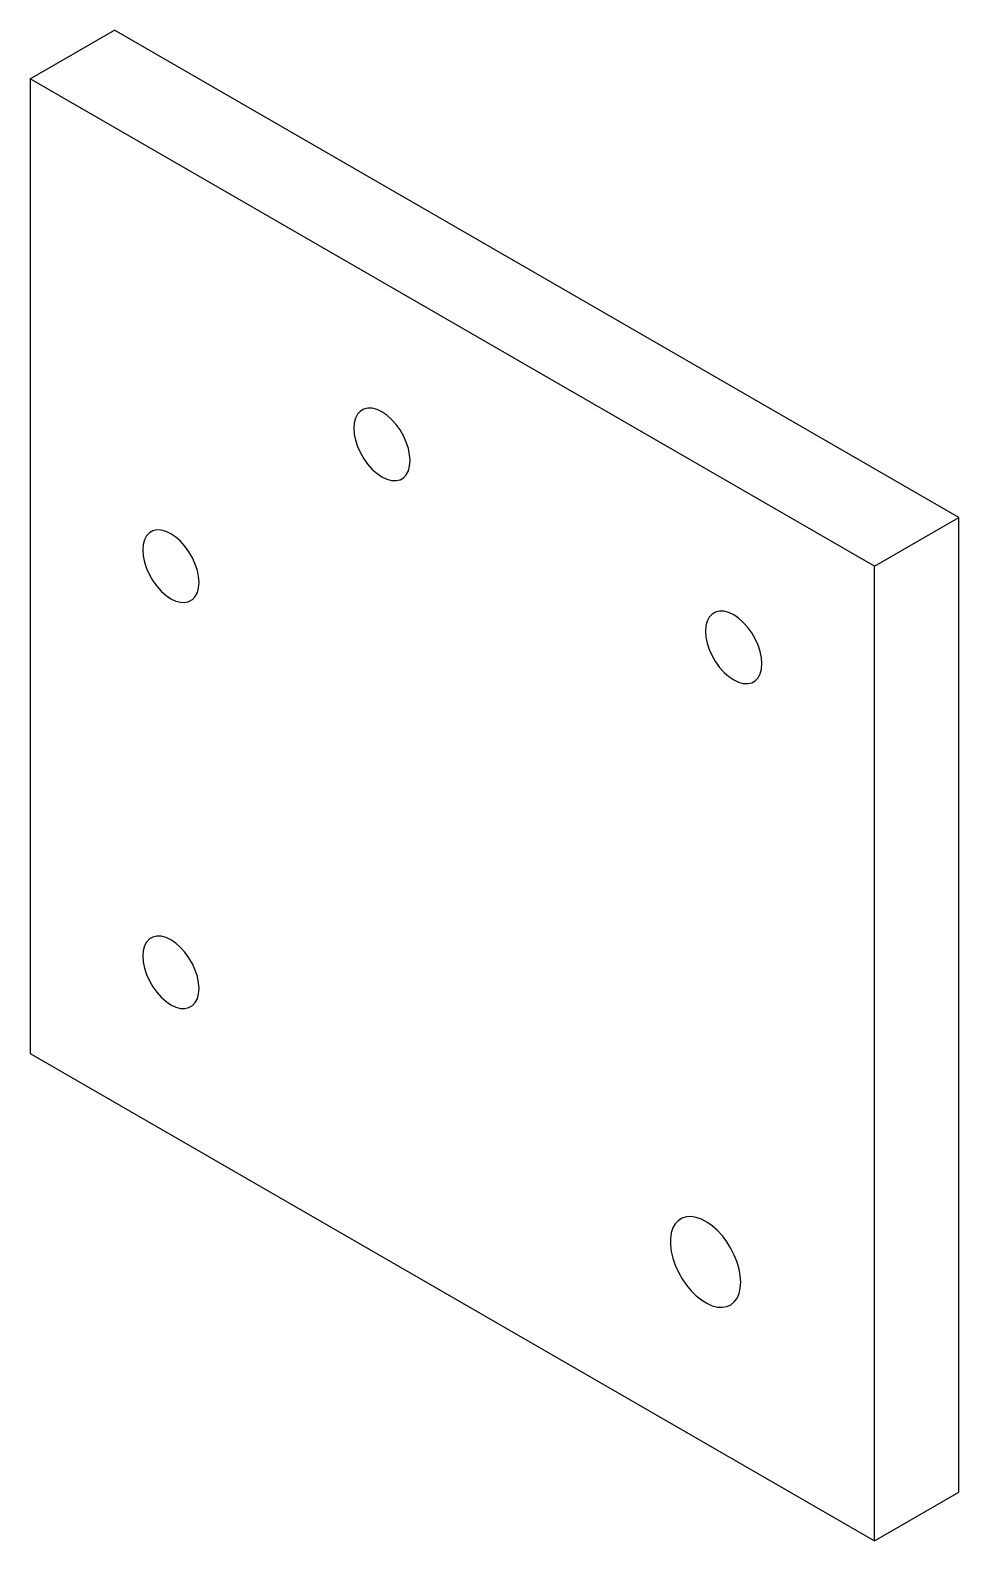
# Paper-space layout '_Isometric' of a CAD drawing. Header units: millimetres. Extents: x -4.2 to 42.4, y -75.9 to 0.
import ezdxf

# ---------------------------------------------------------------- set-up
doc = ezdxf.new("R2010")
doc.units = ezdxf.units.MM

psp = doc.layouts.new('_Isometric')

# ---------------------------------------------------------------- linework, layer by layer
at = {"color": 7, "linetype": 'Continuous', "lineweight": 25}
for p, q in [((-4.243, -2.449), (0, 0)), ((42.426, -24.492), (0, 0)), ((38.184, -26.941), (-4.243, -2.449)), ((-4.243, -2.449), (-4.243, -51.442)), ((38.184, -26.941), (42.426, -24.492)), ((42.426, -73.485), (42.426, -24.492)), ((38.184, -75.934), (38.184, -26.941)), ((-4.243, -51.442), (38.184, -75.934)), ((38.184, -75.934), (42.426, -73.485))]:
    psp.add_line(p, q, dxfattribs=at)
at = {"color": 7, "linetype": 'Continuous', "lineweight": 25, "flags": 128}
for points in [[(14.849, -21.636), (14.828, -21.34), (14.764, -21.028), (14.66, -20.71), (14.518, -20.395), (14.344, -20.093), (14.142, -19.814), (13.919, -19.564), (13.681, -19.353), (13.435, -19.187), (13.189, -19.07), (12.951, -19.006), (12.728, -18.997), (12.526, -19.044), (12.352, -19.145), (12.21, -19.296), (12.106, -19.494), (12.042, -19.732), (12.021, -20.003), (12.042, -20.299), (12.106, -20.611), (12.21, -20.929), (12.352, -21.244), (12.526, -21.546), (12.728, -21.826), (12.951, -22.075), (13.189, -22.286), (13.435, -22.453), (13.681, -22.57), (13.919, -22.634), (14.142, -22.642), (14.344, -22.596), (14.518, -22.495), (14.66, -22.343), (14.764, -22.145), (14.828, -21.907), (14.849, -21.636)], [(4.243, -27.761), (4.221, -27.465), (4.157, -27.153), (4.053, -26.835), (3.912, -26.52), (3.737, -26.219), (3.536, -25.939), (3.312, -25.689), (3.074, -25.478), (2.828, -25.312), (2.583, -25.195), (2.345, -25.131), (2.121, -25.122), (1.919, -25.169), (1.745, -25.27), (1.604, -25.421), (1.5, -25.619), (1.436, -25.857), (1.414, -26.128), (1.436, -26.424), (1.5, -26.736), (1.604, -27.054), (1.745, -27.369), (1.919, -27.671), (2.121, -27.951), (2.345, -28.2), (2.583, -28.411), (2.828, -28.578), (3.074, -28.695), (3.312, -28.759), (3.536, -28.767), (3.737, -28.721), (3.912, -28.62), (4.053, -28.468), (4.157, -28.271), (4.221, -28.032), (4.243, -27.761)], [(32.527, -31.841), (32.505, -31.545), (32.442, -31.233), (32.337, -30.915), (32.196, -30.601), (32.022, -30.299), (31.82, -30.019), (31.596, -29.769), (31.358, -29.558), (31.113, -29.392), (30.867, -29.275), (30.629, -29.211), (30.406, -29.202), (30.204, -29.249), (30.029, -29.35), (29.888, -29.501), (29.784, -29.699), (29.72, -29.937), (29.698, -30.208), (29.72, -30.504), (29.784, -30.816), (29.888, -31.134), (30.029, -31.449), (30.204, -31.751), (30.406, -32.031), (30.629, -32.28), (30.867, -32.491), (31.113, -32.658), (31.358, -32.775), (31.596, -32.839), (31.82, -32.847), (32.022, -32.801), (32.196, -32.7), (32.337, -32.548), (32.442, -32.351), (32.505, -32.112), (32.527, -31.841)], [(4.243, -48.175), (4.221, -47.879), (4.157, -47.567), (4.053, -47.249), (3.912, -46.934), (3.737, -46.632), (3.536, -46.352), (3.312, -46.103), (3.074, -45.892), (2.828, -45.725), (2.583, -45.608), (2.345, -45.544), (2.121, -45.536), (1.919, -45.583), (1.745, -45.683), (1.604, -45.835), (1.5, -46.033), (1.436, -46.271), (1.414, -46.542), (1.436, -46.838), (1.5, -47.15), (1.604, -47.468), (1.745, -47.783), (1.919, -48.085), (2.121, -48.364), (2.345, -48.614), (2.583, -48.825), (2.828, -48.991), (3.074, -49.108), (3.312, -49.172), (3.536, -49.181), (3.737, -49.134), (3.912, -49.033), (4.053, -48.882), (4.157, -48.684), (4.221, -48.446), (4.243, -48.175)], [(31.466, -62.938), (31.446, -62.614), (31.384, -62.274), (31.283, -61.926), (31.144, -61.578), (30.972, -61.237), (30.77, -60.913), (30.543, -60.612), (30.296, -60.341), (30.035, -60.108), (29.766, -59.917), (29.496, -59.772), (29.23, -59.679), (28.975, -59.637), (28.738, -59.649), (28.522, -59.714), (28.335, -59.831), (28.179, -59.997), (28.059, -60.208), (27.977, -60.459), (27.936, -60.744), (27.936, -61.056), (27.977, -61.389), (28.059, -61.734), (28.179, -62.083), (28.335, -62.429), (28.522, -62.762), (28.738, -63.076), (28.975, -63.363), (29.23, -63.615), (29.496, -63.828), (29.766, -63.996), (30.035, -64.116), (30.296, -64.184), (30.543, -64.198), (30.77, -64.159), (30.972, -64.068), (31.144, -63.926), (31.283, -63.738), (31.384, -63.506), (31.446, -63.238), (31.466, -62.938)]]:
    psp.add_lwpolyline(points, dxfattribs=at)

doc.saveas('drawing.dxf')
